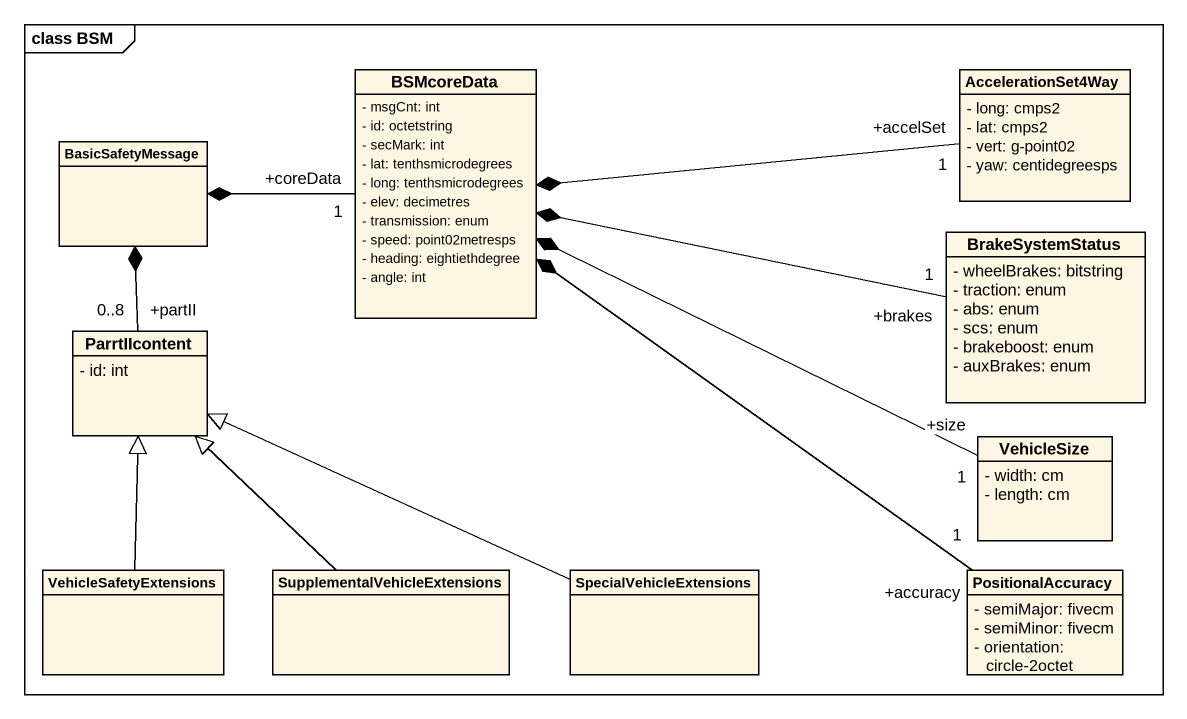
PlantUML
@startuml
mainframe class BSM
hide circle
hide empty members
skinparam classAttributeIconSize 0
class BSMcoreData {
  - msgCnt: int
  - id: octetstring
  - secMark: int
  - lat: tenthsmicrodegrees
  - long: tenthsmicrodegrees
  - elev: decimetres
  - transmission: enum
  - speed: point02metresps
  - heading: eightiethdegree
  - angle: int
}
class AccelerationSet4Way {
  - long: cmps2
  - lat: cmps2
  - vert: g-point02
  - yaw: centidegreesps
}
class BasicSafetyMessage
class BrakeSystemStatus {
  - wheelBrakes: bitstring
  - traction: enum
  - abs: enum
  - scs: enum
  - brakeboost: enum
  - auxBrakes: enum
}
class ParrtIIcontent {
  - id: int
}
class VehicleSize {
  - width: cm
  - length: cm
}
class VehicleSafetyExtensions
class "SupplementalVehicleExtensions" as SupplementalVehicleExtension
class SpecialVehicleExtensions
class PositionalAccuracy {
  - semiMajor: fivecm
  - semiMinor: fivecm
  - orientation: circle-2octet
}
BSMcoreData "+coreData\n1" -left-* BasicSafetyMessage
AccelerationSet4Way "+accelSet\n1" -left-* BSMcoreData
BrakeSystemStatus "+brakes\n1" -left-* BSMcoreData
ParrtIIcontent "+partII\n0..8" -up-* BasicSafetyMessage
VehicleSize "+size\n1" -left-* BSMcoreData
VehicleSafetyExtensions -up-|> ParrtIIcontent
SupplementalVehicleExtension -up-|> ParrtIIcontent
SpecialVehicleExtensions -left-|> ParrtIIcontent
PositionalAccuracy "+accuracy\n1" -up-* BSMcoreData
@enduml
